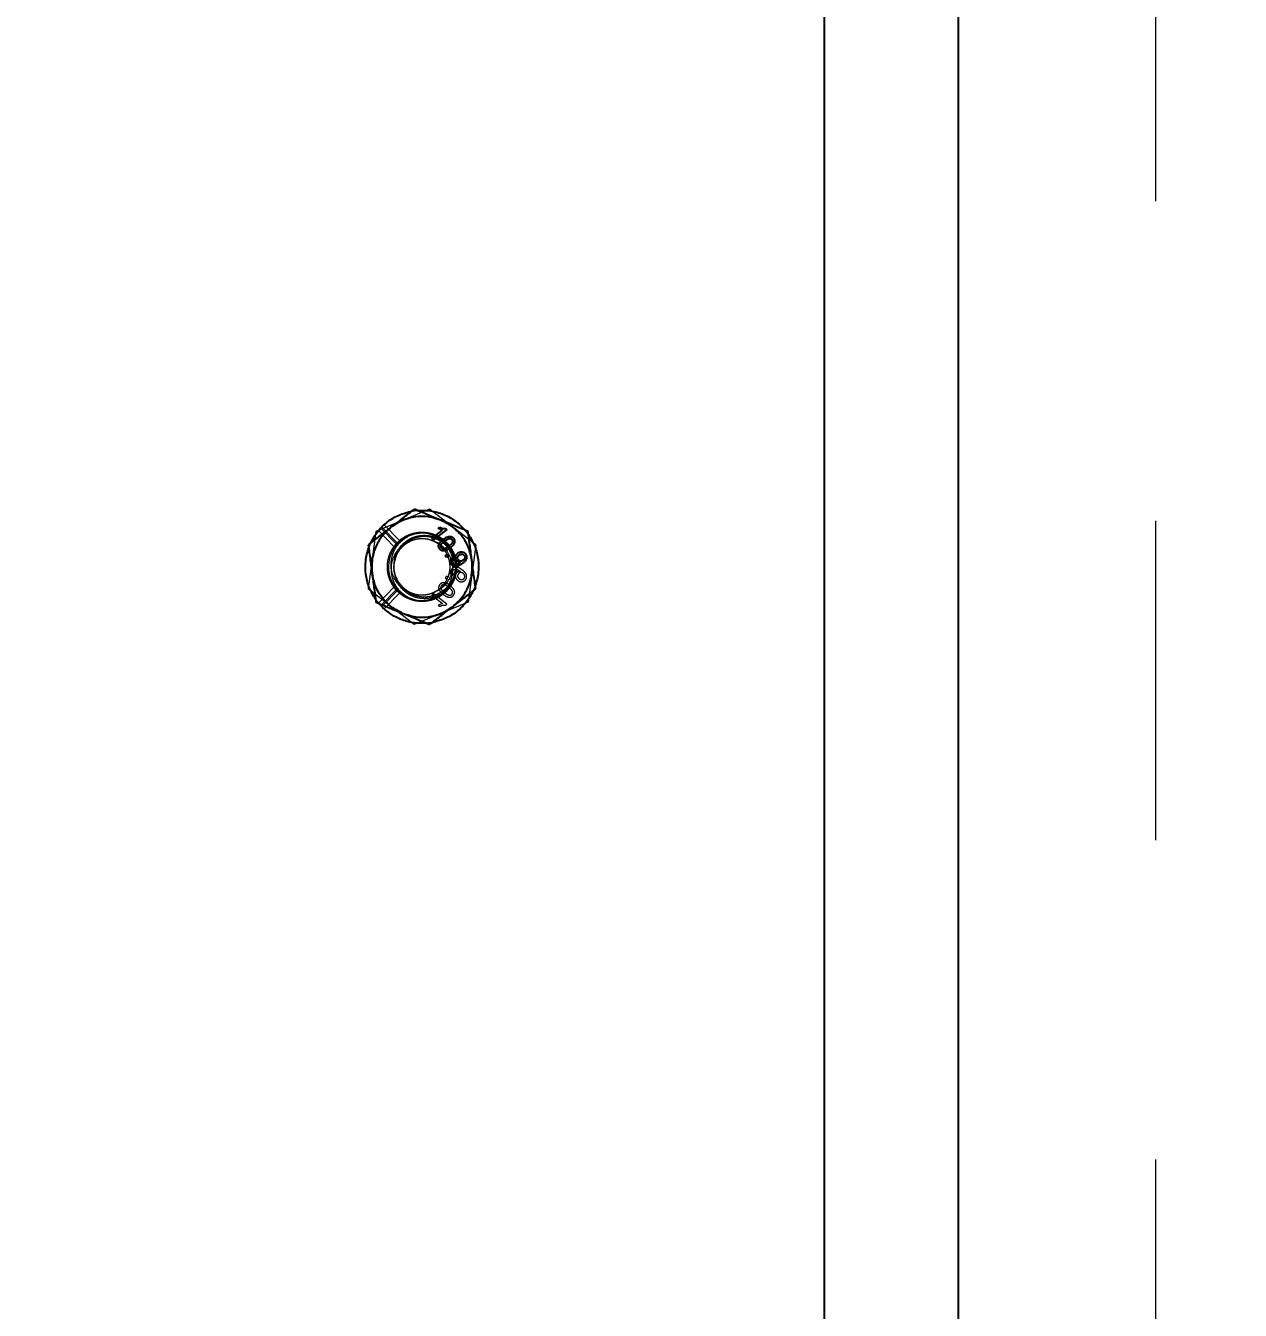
# Model space of a CAD drawing. Header units: millimetres. Extents: x 1293 to 41893, y 1011 to 26911.
# Drawn here: x 11124.9 to 11366.4, y 7088.4 to 7343.7 of the extents above; entities that cross this region are included whole.
import ezdxf

# ---------------------------------------------------------------- set-up
doc = ezdxf.new("R2010")
doc.units = ezdxf.units.MM
doc.header["$LTSCALE"] = 50
doc.linetypes.add('CENTER', pattern=[10.16, 6.35, -1.27, 1.27, -1.27])
doc.linetypes.add('HIDDEN', pattern=[1.905, 1.27, -0.635])
doc.layers.add('CAPA_1', color=7, linetype='Continuous')
doc.layers.add('MAQUINAS', color=11, linetype='Continuous')
doc.styles.add('SLDTEXTSTYLE0', font='TXT', dxfattribs={"width": 0.75})
doc.dimstyles.new('SLDDIMSTYLE0', dxfattribs={"dimtxt": 100, "dimasz": 100, "dimexe": 0, "dimexo": 0.0625, "dimgap": 25, "dimtad": 2, "dimdec": 0, "dimlfac": 1.5, "dimrnd": 1e-09, "dimzin": 12, "dimdsep": 46, "dimtxsty": 'SLDTEXTSTYLE0', "dimsah": 1, "dimcen": 0.09, "dimadec": 0, "dimazin": 3, "dimtfac": 1, "dimtdec": 0, "dimtofl": 0, "dimtmove": 0, "dimatfit": 3, "dimfxl": 1, "dimfrac": 2, "dimtolj": 1, "dimtzin": 12, "dimarcsym": 0})

# ---------------------------------------------------------------- blocks, each defined once
blk = doc.blocks.new('_D_15')
at = {"layer": 'CAPA_1', "transparency": 16777216}
for p, q in [((6530.12, 8742.38), (6530.12, 9415.65)), ((16745.16, 6492), (16745.16, 9415.65)), ((6530.12, 9365.65), (16745.16, 9365.65))]:
    blk.add_line(p, q, dxfattribs=at)
for points in [[(6530.12, 9365.65), (6630.12, 9350.26), (6630.12, 9381.03)], [(16745.16, 9365.65), (16645.16, 9381.03), (16645.16, 9350.26)]]:
    blk.add_solid(points, dxfattribs=at)
at = {"layer": 'CAPA_1', "transparency": 16777216, "insert": (11452.92, 9494.55), "char_height": 100, "attachment_point": 1, "style": 'SLDTEXTSTYLE0'}
blk.add_mtext('15323', dxfattribs=at)

msp = doc.modelspace()

# ---------------------------------------------------------------- linework, layer by layer
at = {"color": 7, "linetype": 'CENTER', "lineweight": 18}
msp.add_line((11349.534742, 9150.3526874), (11349.534742, 4104.1632693), dxfattribs=at)
at = {"layer": 'MAQUINAS', "linetype": 'Continuous', "lineweight": 25}
for p, q in [((11283.7268163, 7085.5262403), (11283.7268163, 7415.1769069)), ((11310.3935066, 7085.5262403), (11310.3935066, 7415.1769069)), ((11205.6804539, 7241.8359953), (11207.7950088, 7243.4636933)), ((11208.6618382, 7243.5769087), (11205.9482499, 7241.4880993)), ((11206.9128956, 7243.7819405), (11207.2336122, 7244.028815)), ((11207.7950088, 7243.4636933), (11206.9128956, 7243.7819405)), ((11208.4894445, 7243.8008667), (11208.6618382, 7243.5769087)), ((11205.9482499, 7241.4880993), (11205.6804539, 7241.8359953)), ((11208.3584146, 7238.3570359), (11208.7063105, 7238.624832)), ((11208.6262106, 7238.00914), (11208.3584146, 7238.3570359)), ((11208.9741066, 7238.276936), (11208.6262106, 7238.00914)), ((11208.7063105, 7238.624832), (11208.9741066, 7238.276936)), ((11209.7156866, 7237.961319), (11210.0182723, 7237.6402027)), ((11211.3277647, 7237.0388996), (11211.392827, 7237.091579)), ((11195.5284757, 7228.4632985), (11195.079904, 7228.9697264)), ((11195.5284757, 7228.4632985), (11195.7217575, 7228.6612963)), ((11195.7243074, 7228.260317), (11196.002649, 7228.5454501))]:
    msp.add_line(p, q, dxfattribs=at)
at = {"layer": 'MAQUINAS', "linetype": 'HIDDEN', "lineweight": 18}
for p, q in [((11205.2515057, 7247.6228082), (11194.5767197, 7243.2202773)), ((11201.2221688, 7247.0998635), (11201.9578173, 7247.2850493)), ((11201.7226448, 7247.2537224), (11202.7615058, 7247.3921073)), ((11202.1794675, 7247.314575), (11203.3022373, 7247.3740415)), ((11214.4016023, 7240.5794379), (11205.2515057, 7247.6228082)), ((11196.2130447, 7244.5587791), (11196.6068747, 7244.8483422)), ((11199.9141127, 7245.4215427), (11201.1607652, 7245.7535401)), ((11206.2928675, 7245.7535401), (11207.5528849, 7245.4138537)), ((11194.5767197, 7243.2202773), (11193.0520304, 7231.774376)), ((11195.079904, 7243.3840875), (11198.1590439, 7240.229818)), ((11195.2133007, 7243.4828181), (11195.5284757, 7243.8905154)), ((11195.5284757, 7243.8905154), (11198.5855827, 7240.7588164)), ((11195.7243074, 7244.0934968), (11196.2130447, 7244.5587791)), ((11198.7776586, 7240.9656453), (11195.7243074, 7244.0934968)), ((11199.2701517, 7241.4270801), (11196.2130447, 7244.5587791)), ((11197.5578882, 7244.0265731), (11196.7162343, 7243.187489)), ((11209.826554, 7244.101123), (11210.7373984, 7243.187489)), ((11212.1402945, 7243.6157442), (11213.0741555, 7242.400596)), ((11212.3175342, 7243.4509781), (11212.9568095, 7242.6204906)), ((11193.0233732, 7239.5061077), (11193.2018355, 7240.1491578)), ((11193.131927, 7239.9796512), (11193.5315126, 7240.9485237)), ((11193.2775057, 7240.3326349), (11193.8102211, 7241.3960519)), ((11198.5855827, 7240.7588164), (11198.1684845, 7240.1890732)), ((11199.2701517, 7241.4270801), (11198.7776586, 7240.9656453)), ((11199.3826345, 7241.5053336), (11199.2701517, 7241.4270801)), ((11201.7191958, 7241.3876672), (11201.5914669, 7241.3216555)), ((11207.9451984, 7241.3170203), (11207.7933081, 7241.4597177)), ((11214.4016023, 7240.5794379), (11212.8769129, 7229.1335366)), ((11194.1501832, 7238.7429581), (11193.8143751, 7237.4973266)), ((11194.1501832, 7233.6108558), (11193.8143515, 7234.8719062)), ((11209.7156866, 7234.3924949), (11210.0182723, 7234.7136112)), ((11210.1652387, 7234.5717367), (11210.3362966, 7235.3104701)), ((11211.3277647, 7235.3149143), (11211.392827, 7235.2622349)), ((11213.6392576, 7234.8564872), (11213.3034495, 7233.6108558)), ((11195.079904, 7228.9697264), (11198.1590439, 7232.1239959)), ((11198.1359802, 7232.1630695), (11198.8806237, 7231.3004024)), ((11198.5855827, 7231.5949975), (11198.1590439, 7232.1239959)), ((11199.2073419, 7232.961592), (11199.5246368, 7232.5190956)), ((11208.6262106, 7234.3446739), (11208.3584146, 7233.996778)), ((11208.3584146, 7233.996778), (11208.7063105, 7233.7289819)), ((11208.9741066, 7234.0768778), (11208.6262106, 7234.3446739)), ((11214.3217057, 7232.3741627), (11213.9221201, 7231.4052902)), ((11214.4418912, 7232.8984468), (11214.0905866, 7231.8137698)), ((11202.202127, 7224.7310057), (11193.0520304, 7231.774376)), ((11195.7841815, 7228.2117789), (11194.4764905, 7229.7714247)), ((11195.079904, 7228.9697264), (11194.4968232, 7229.7333233)), ((11195.7217575, 7228.6612963), (11198.5855827, 7231.5949975)), ((11198.7776586, 7231.3881686), (11196.002649, 7228.5454501)), ((11199.2701517, 7230.9267338), (11196.2130447, 7227.7950348)), ((11205.9482499, 7230.8657145), (11205.6804539, 7230.5178186)), ((11205.6804539, 7230.5178186), (11207.7950088, 7228.8901206)), ((11208.6618382, 7228.7769052), (11205.9482499, 7230.8657145)), ((11207.5689121, 7230.7680204), (11207.9941438, 7231.0717542)), ((11214.007394, 7231.6120533), (11213.6493918, 7230.9673646)), ((11197.6270787, 7228.2526908), (11196.7162343, 7229.1663249)), ((11212.8769129, 7229.1335366), (11202.202127, 7224.7310057)), ((11207.53952, 7226.9322711), (11206.2928675, 7226.6002738)), ((11207.7950088, 7228.8901206), (11206.9128956, 7228.5718734)), ((11206.9128956, 7228.5718734), (11207.2336122, 7228.3249989)), ((11208.4894445, 7228.5529472), (11208.6618382, 7228.7769052)), ((11205.7948404, 7225.1197214), (11204.2527985, 7224.9721302)), ((11205.7309879, 7225.1000915), (11204.6921269, 7224.9617065))]:
    msp.add_line(p, q, dxfattribs=at)
msp.add_arc((11203.7268163, 7236.1769069), 6.6666667, 37.587605897, 307.587605897, dxfattribs=at)
at = {"layer": 'MAQUINAS', "linetype": 'Continuous', "lineweight": 25}
for points, knots in [([(11202.202127, 7247.6228082), (11201.4024653, 7247.0072613), (11199.9015169, 7245.8518926), (11198.351358, 7244.6586437), (11197.6270787, 7244.101123)], [0, 0, 0, 0, 0.5327709195, 1, 1, 1, 1]), ([(11207.53952, 7245.4215427), (11206.6945533, 7245.7700267), (11204.8860899, 7246.5158792), (11203.135037, 7247.2380543), (11202.202127, 7247.6228082)], [0, 0, 0, 0, 0.4672290805, 1, 1, 1, 1]), ([(11212.8769129, 7243.2202773), (11211.9440029, 7243.6050311), (11210.19295, 7244.3272062), (11208.3844866, 7245.0730587), (11207.53952, 7245.4215427)], [0, 0, 0, 0, 0.5327709195, 1, 1, 1, 1]), ([(11197.6270787, 7244.101123), (11196.9027994, 7243.5436024), (11195.3526405, 7242.3503535), (11193.8516921, 7241.1949847), (11193.0520304, 7240.5794379)], [0, 0, 0, 0, 0.4672290805, 1, 1, 1, 1]), ([(11207.2336122, 7244.028815), (11207.4344918, 7243.9422677), (11207.8355567, 7243.7694725), (11208.2717336, 7243.790414), (11208.4894445, 7243.8008667)], [0, 0, 0, 0, 0.5008657323, 1, 1, 1, 1]), ([(11207.9560523, 7241.6485375), (11208.1127172, 7241.7625139), (11208.4256606, 7241.9901856), (11208.8770183, 7242.1966551), (11209.2645375, 7242.2485662), (11209.5547111, 7242.1992668), (11209.8097719, 7242.0574458), (11209.9370943, 7241.9108164), (11210.0008186, 7241.837429)], [0, 0, 0, 0, 0.2504817087, 0.5003455958, 0.6317049057, 0.7502211388, 0.8749866995, 1, 1, 1, 1]), ([(11213.6392576, 7237.4973266), (11213.5185702, 7238.4033312), (11213.2602658, 7240.3424327), (11213.0101613, 7242.2199765), (11212.8769129, 7243.2202773)], [0, 0, 0, 0, 0.4672290805, 1, 1, 1, 1]), ([(11193.0520304, 7240.5794379), (11193.1852788, 7239.5791371), (11193.4353833, 7237.7015933), (11193.6936877, 7235.7624918), (11193.8143751, 7234.8564872)], [0, 0, 0, 0, 0.53277091955, 1, 1, 1, 1]), ([(11207.2524407, 7239.7218401), (11207.1734588, 7239.8438028), (11207.0548347, 7240.0269805), (11207.0234187, 7240.2795923), (11207.0272668, 7240.4232119), (11207.0406592, 7240.4938747), (11207.0473553, 7240.5292055)], [0, 0, 0, 0, 0.49879534605, 0.74914825957, 0.87457641189, 1, 1, 1, 1]), ([(11207.0473553, 7240.5292055), (11207.0919608, 7240.6431323), (11207.1812369, 7240.8711521), (11207.4865376, 7241.2583351), (11207.7682545, 7241.4924632), (11207.9560523, 7241.6485375)], [0, 0, 0, 0, 0.249753552, 0.499871473, 1, 1, 1, 1]), ([(11209.2950326, 7239.9090578), (11209.138565, 7239.7950803), (11208.8260073, 7239.5674001), (11208.3786294, 7239.3640692), (11207.9924334, 7239.3102948), (11207.7014313, 7239.3567122), (11207.4430051, 7239.5017297), (11207.3160023, 7239.6484236), (11207.2524407, 7239.7218401)], [0, 0, 0, 0, 0.2504758129, 0.5003473544, 0.6257683408, 0.7501761831, 0.8749696966, 1, 1, 1, 1]), ([(11207.565547, 7239.9628565), (11207.5285763, 7240.0226013), (11207.4546145, 7240.1421239), (11207.4473807, 7240.3565989), (11207.4952167, 7240.5617749), (11207.7313612, 7240.9114773), (11208.0055914, 7241.1281622), (11208.2249355, 7241.3014784)], [0, 0, 0, 0, 0.1246963828, 0.2494616582, 0.3744323466, 0.4996371137, 1, 1, 1, 1]), ([(11209.0283237, 7240.2577906), (11208.8046795, 7240.0898913), (11208.5250793, 7239.8799833), (11208.1265387, 7239.7426537), (11207.9159051, 7239.7473587), (11207.7110268, 7239.810751), (11207.6140263, 7239.9121693), (11207.565547, 7239.9628565)], [0, 0, 0, 0, 0.5004095025, 0.6256126137, 0.7505796735, 0.875343692, 1, 1, 1, 1]), ([(11208.2249355, 7241.3014784), (11208.3776747, 7241.4126885), (11208.6067702, 7241.5794939), (11208.9424512, 7241.7603706), (11209.1282572, 7241.7988445), (11209.2210379, 7241.8180562)], [0, 0, 0, 0, 0.5003723119, 0.7505151407, 1, 1, 1, 1]), ([(11209.6847832, 7241.6002177), (11209.7222927, 7241.5406584), (11209.7973099, 7241.4215426), (11209.808582, 7241.2062647), (11209.7569957, 7241.0013955), (11209.5246941, 7240.648679), (11209.2489153, 7240.431505), (11209.0283237, 7240.2577906)], [0, 0, 0, 0, 0.1247447425, 0.2494837578, 0.3744708184, 0.4996480989, 1, 1, 1, 1]), ([(11209.2210379, 7241.8180562), (11209.2655347, 7241.8164463), (11209.3544996, 7241.8132276), (11209.482514, 7241.7718283), (11209.5975586, 7241.701425), (11209.6557048, 7241.6339575), (11209.6847832, 7241.6002177)], [0, 0, 0, 0, 0.2501584562, 0.5001555724, 0.7500324303, 1, 1, 1, 1]), ([(11210.0008186, 7241.837429), (11210.0550264, 7241.7567672), (11210.1633974, 7241.5955097), (11210.2372073, 7241.3088636), (11210.2134938, 7241.0141647), (11209.9659634, 7240.4824365), (11209.5930398, 7240.1637354), (11209.2950326, 7239.9090578)], [0, 0, 0, 0, 0.125373348, 0.2506437386, 0.375697515, 0.5011131747, 1, 1, 1, 1]), ([(11209.5969116, 7236.6761198), (11209.5309288, 7236.7764766), (11209.4317093, 7236.9273849), (11209.3810256, 7237.1628949), (11209.3806803, 7237.4014878), (11209.475985, 7237.6943131), (11209.6357021, 7237.8722234), (11209.7156866, 7237.961319)], [0, 0, 0, 0, 0.2498594906, 0.3757183909, 0.500481002, 0.7498462328, 1, 1, 1, 1]), ([(11210.0182723, 7237.6402027), (11209.9691686, 7237.5818399), (11209.8804872, 7237.4764364), (11209.8142746, 7237.3138052), (11209.8059893, 7237.1827233), (11209.8251159, 7237.0805284), (11209.8636458, 7236.9835163), (11209.9037669, 7236.9273028), (11209.9238262, 7236.8991979)], [0, 0, 0, 0, 0.2764767993, 0.4993179598, 0.6237184282, 0.7494961879, 0.8747561628, 1, 1, 1, 1]), ([(11210.560141, 7237.4400821), (11210.521283, 7237.496743), (11210.4435932, 7237.6100264), (11210.3785058, 7237.8064107), (11210.3572439, 7238.0118933), (11210.3812008, 7238.216928), (11210.4454507, 7238.4141052), (11210.581303, 7238.6547869), (11210.737191, 7238.7917568), (11210.8407687, 7238.8827647)], [0, 0, 0, 0, 0.1250740585, 0.2500636243, 0.3732612247, 0.5001992382, 0.6242961009, 0.7503685137, 1, 1, 1, 1]), ([(11211.392827, 7237.091579), (11211.3143277, 7237.0885179), (11211.1568358, 7237.0823766), (11210.9285451, 7237.1505329), (11210.7175176, 7237.2628683), (11210.6125216, 7237.381099), (11210.560141, 7237.4400821)], [0, 0, 0, 0, 0.2489431768, 0.4994502947, 0.7502849385, 1, 1, 1, 1]), ([(11210.9548415, 7237.575099), (11210.9052974, 7237.6507777), (11210.8310667, 7237.7641652), (11210.7983457, 7237.9424987), (11210.8044382, 7238.0772984), (11210.8396105, 7238.208127), (11210.9214162, 7238.3696515), (11211.0227647, 7238.4603788), (11211.0900828, 7238.5206421)], [0, 0, 0, 0, 0.2495205461, 0.3738507838, 0.4998887841, 0.6240955932, 0.7503154422, 1, 1, 1, 1]), ([(11210.8407687, 7238.8827647), (11210.9619664, 7238.9635006), (11211.1445633, 7239.0851377), (11211.4285247, 7239.1524718), (11211.6474399, 7239.1586482), (11211.8608991, 7239.1195424), (11212.1322979, 7239.0105365), (11212.2817742, 7238.8510362), (11212.381693, 7238.7444167)], [0, 0, 0, 0, 0.2498688585, 0.3764535287, 0.5003476657, 0.6272386366, 0.7508240847, 1, 1, 1, 1]), ([(11211.9195632, 7237.497039), (11211.8438125, 7237.4458975), (11211.7291993, 7237.3685188), (11211.5523588, 7237.3201143), (11211.4146412, 7237.3135439), (11211.2808097, 7237.3373017), (11211.1107259, 7237.4072088), (11211.0173192, 7237.5078094), (11210.9548415, 7237.575099)], [0, 0, 0, 0, 0.2499764907, 0.3782221672, 0.5003423322, 0.6274524307, 0.7508110927, 1, 1, 1, 1]), ([(11211.0900828, 7238.5206421), (11211.1698328, 7238.5739978), (11211.3291226, 7238.6805687), (11211.5744338, 7238.7180132), (11211.7633442, 7238.6918906), (11211.9442963, 7238.6238009), (11212.0430926, 7238.5199987), (11212.109593, 7238.4501287)], [0, 0, 0, 0, 0.2502503989, 0.4998417518, 0.6295762977, 0.7506653539, 1, 1, 1, 1]), ([(11212.381693, 7238.7444167), (11212.4341109, 7238.6654813), (11212.5389308, 7238.5076343), (11212.608386, 7238.2287519), (11212.6096377, 7237.9436709), (11212.5059615, 7237.5772177), (11212.2187226, 7237.1888917), (11211.925547, 7236.9528217), (11211.7785816, 7236.8344826)], [0, 0, 0, 0, 0.1250635897, 0.2500895576, 0.3751100052, 0.5001693996, 0.7494409524, 1, 1, 1, 1]), ([(11212.109593, 7238.4501287), (11212.1585708, 7238.3719861), (11212.2317648, 7238.2552074), (11212.251449, 7238.0714325), (11212.2340526, 7237.9353892), (11212.1881656, 7237.804918), (11212.0936043, 7237.6471879), (11211.9890377, 7237.5569761), (11211.9195632, 7237.497039)], [0, 0, 0, 0, 0.2490168506, 0.3721383925, 0.4993654558, 0.6235619335, 0.7498926933, 1, 1, 1, 1]), ([(11214.4016023, 7231.774376), (11214.2683539, 7232.7746767), (11214.0182494, 7234.6522206), (11213.759945, 7236.591322), (11213.6392576, 7237.4973266)], [0, 0, 0, 0, 0.5327709195, 1, 1, 1, 1]), ([(11193.8143751, 7234.8564872), (11193.9350624, 7233.9504826), (11194.1933669, 7232.0113812), (11194.4434713, 7230.1338374), (11194.5767197, 7229.1335366)], [0, 0, 0, 0, 0.46722908045, 1, 1, 1, 1]), ([(11211.7785816, 7236.8344826), (11211.6122223, 7236.7131442), (11211.2800693, 7236.4708797), (11210.7959449, 7236.2635778), (11210.3816883, 7236.2302963), (11210.0765988, 7236.2949343), (11209.8017748, 7236.4433582), (11209.6652184, 7236.5985109), (11209.5969116, 7236.6761198)], [0, 0, 0, 0, 0.25048494292, 0.50011851407, 0.62789918518, 0.75009236964, 0.87499367523, 1, 1, 1, 1]), ([(11209.9238262, 7236.8991979), (11209.9680363, 7236.8499506), (11210.0564196, 7236.751497), (11210.2372295, 7236.6629115), (11210.4356252, 7236.6322192), (11210.8247966, 7236.719301), (11211.1043101, 7236.8969109), (11211.3277647, 7237.0388996)], [0, 0, 0, 0, 0.1252073258, 0.2503100191, 0.3753386279, 0.5006201474, 1, 1, 1, 1]), ([(11209.826554, 7228.2526908), (11210.5508333, 7228.8102115), (11212.1009922, 7230.0034604), (11213.6019406, 7231.1588291), (11214.4016023, 7231.774376)], [0, 0, 0, 0, 0.4672290805, 1, 1, 1, 1]), ([(11194.5767197, 7229.1335366), (11195.5096298, 7228.7487827), (11197.2606826, 7228.0266076), (11199.069146, 7227.2807551), (11199.9141127, 7226.9322711)], [0, 0, 0, 0, 0.5327709195, 1, 1, 1, 1]), ([(11199.9141127, 7226.9322711), (11200.7590794, 7226.5837872), (11202.5675427, 7225.8379346), (11204.3185956, 7225.1157596), (11205.2515057, 7224.7310057)], [0, 0, 0, 0, 0.4672290805, 1, 1, 1, 1]), ([(11205.2515057, 7224.7310057), (11206.0511673, 7225.3465525), (11207.5521157, 7226.5019213), (11209.1022746, 7227.6951702), (11209.826554, 7228.2526908)], [0, 0, 0, 0, 0.5327709195, 1, 1, 1, 1])]:
    msp.add_open_spline(points, degree=3, knots=knots, dxfattribs=at)
for points in [[(11202.7615058, 7247.3921073), (11203.6589511, 7247.4075765), (11205.4538418, 7247.4385147), (11208.0543475, 7246.6698413), (11210.4406667, 7245.3818317), (11211.6919117, 7244.094596), (11212.3175342, 7243.4509781)], [(11193.5315126, 7240.9485237), (11193.9668386, 7241.7334687), (11194.8374906, 7243.3033588), (11196.8034341, 7245.171126), (11199.1120428, 7246.5937343), (11200.8524441, 7247.0337264), (11201.7226448, 7247.2537224)], [(11207.53952, 7245.4215427), (11206.7070867, 7245.6934749), (11205.0422202, 7246.2373392), (11202.3931037, 7246.1891388), (11199.8237448, 7245.5421948), (11198.3593007, 7244.5814803), (11197.6270787, 7244.101123)], [(11213.6392576, 7237.4973266), (11213.4585411, 7238.354201), (11213.0971082, 7240.0679499), (11211.7308072, 7242.3380519), (11209.8858578, 7244.23971), (11208.3216326, 7245.0275985), (11207.53952, 7245.4215427)], [(11197.6270787, 7244.101123), (11196.9753619, 7243.5161808), (11195.6719284, 7242.3462963), (11194.3891129, 7240.0279938), (11193.6647033, 7237.4793918), (11193.7644845, 7235.7307888), (11193.8143751, 7234.8564872)], [(11212.9568095, 7242.6204906), (11213.4189288, 7241.8510147), (11214.3431675, 7240.3120629), (11214.9777296, 7237.6756223), (11215.0554402, 7234.9650044), (11214.5662839, 7233.2377766), (11214.3217057, 7232.3741627)], [(11194.4968232, 7229.7333233), (11194.0347038, 7230.5027992), (11193.1104652, 7232.041751), (11192.475903, 7234.6781916), (11192.3981924, 7237.3888095), (11192.8873488, 7239.1160373), (11193.131927, 7239.9796512)], [(11209.826554, 7228.2526908), (11210.4782707, 7228.8376331), (11211.7817043, 7230.0075176), (11213.0645198, 7232.32582), (11213.7889293, 7234.8744221), (11213.6891482, 7236.6230251), (11213.6392576, 7237.4973266)], [(11199.9141127, 7226.9322711), (11199.1320001, 7227.3262154), (11197.5677749, 7228.1141039), (11195.7228255, 7230.015762), (11194.3565245, 7232.285864), (11193.9950915, 7233.9996128), (11193.8143751, 7234.8564872)], [(11213.9221201, 7231.4052902), (11213.486794, 7230.6203452), (11212.616142, 7229.0504551), (11210.6501985, 7227.1826879), (11208.3415899, 7225.7600796), (11206.6011885, 7225.3200875), (11205.7309879, 7225.1000915)], [(11204.6921269, 7224.9617065), (11203.8679527, 7224.9428551), (11202.2196044, 7224.9051521), (11199.8136547, 7225.5383283), (11197.5708664, 7226.6150857), (11196.3398271, 7227.7119066), (11195.7243074, 7228.260317)], [(11199.9141127, 7226.9322711), (11200.7465459, 7226.660339), (11202.4114124, 7226.1164747), (11205.060529, 7226.1646751), (11207.6298879, 7226.811619), (11209.0943319, 7227.7723336), (11209.826554, 7228.2526908)]]:
    msp.add_open_spline(points, degree=3, dxfattribs=at)
at = {"layer": 'MAQUINAS', "linetype": 'HIDDEN', "lineweight": 18}
for points in [[(11198.1590439, 7232.1239959), (11197.9194891, 7232.4947189), (11197.4403795, 7233.2361651), (11197.007527, 7234.4962947), (11196.8068841, 7235.8074858), (11196.864448, 7237.1351161), (11197.1731129, 7238.4267696), (11197.7228743, 7239.6359583), (11198.4931731, 7240.7179901), (11199.4558008, 7241.6331758), (11200.5753602, 7242.3478687), (11201.8107205, 7242.8358124), (11203.1164867, 7243.0790763), (11204.4446794, 7243.0687222), (11205.7464945, 7242.8051303), (11206.974097, 7242.2979863), (11208.0823792, 7241.5659251), (11209.0306175, 7240.635846), (11209.7839693, 7239.5419245), (11210.3147527, 7238.3243564), (11210.6034643, 7237.027881), (11210.6394956, 7235.7001367), (11210.4215225, 7234.3899112), (11209.9575545, 7233.1453485), (11209.2646396, 7232.0121791), (11208.3682402, 7231.0320426), (11207.3012883, 7230.240948), (11206.1030115, 7229.6679859), (11204.8173548, 7229.3341271), (11203.4918777, 7229.2519472), (11202.174096, 7229.4233158), (11200.9168671, 7229.8462283), (11199.7498323, 7230.4891262), (11199.1017165, 7231.0884878), (11198.7776586, 7231.3881686)], [(11199.3018272, 7232.7707312), (11198.9225308, 7233.4010804), (11198.1639381, 7234.6617789), (11198.0534547, 7236.9224387), (11198.7583222, 7239.0323672), (11200.2325578, 7240.7175537), (11202.2352899, 7241.7087948), (11204.4660242, 7241.8585726), (11206.5839703, 7241.1431755), (11208.2670121, 7239.671764), (11209.2588145, 7237.6682648), (11209.4084919, 7235.4377749), (11208.6929351, 7233.3196182), (11207.2222626, 7231.6371744), (11205.2159674, 7230.6431906), (11202.9959223, 7230.5016409), (11200.8387823, 7231.1868682), (11199.8141455, 7232.2427768), (11199.3018272, 7232.7707312)], [(11209.0096271, 7240.2433987), (11209.2569315, 7239.8815399), (11209.7515402, 7239.1578222), (11210.2015728, 7237.915659), (11210.4343563, 7236.6151551), (11210.3688402, 7235.7410197), (11210.3360821, 7235.303952)], [(11199.3018272, 7232.7707312), (11199.09468, 7233.0738314), (11198.6803857, 7233.680032), (11198.3034293, 7234.720493), (11198.1084451, 7235.8098214), (11198.1633227, 7236.5420149), (11198.1907616, 7236.9081117)]]:
    msp.add_open_spline(points, degree=3, dxfattribs=at)
for points, knots in [([(11200.67338, 7231.5066359), (11200.37771, 7231.640792), (11199.4300119, 7232.0707967), (11198.3192354, 7233.5096224), (11197.543708, 7235.5031284), (11197.5372667, 7237.6576487), (11198.1707599, 7239.4869595), (11199.3022079, 7241.1254432), (11200.3675792, 7241.8368141), (11201.0059421, 7242.2630624)], [0, 0, 0, 0, 0.0732264454, 0.2347095539, 0.394099614, 0.5545736244, 0.7120391061, 0.8274559061, 1, 1, 1, 1]), ([(11198.1907616, 7236.9081117), (11198.2338165, 7237.2997984), (11198.3188695, 7238.0735573), (11198.8306229, 7239.3899002), (11199.7739577, 7240.7060144), (11201.234594, 7241.790807), (11202.9018343, 7242.389157), (11204.6679001, 7242.5068803), (11206.3961214, 7242.1199957), (11207.8980448, 7241.3485733), (11208.6634328, 7240.5875973), (11209.0096271, 7240.2433987)], [0, 0, 0, 0, 0.0816770766, 0.1613492895, 0.2910353615, 0.4131480043, 0.5342211749, 0.6547649167, 0.7763458983, 0.8988385446, 1, 1, 1, 1]), ([(11210.3360821, 7237.0498619), (11210.2592563, 7237.3612003), (11210.105593, 7237.9839248), (11209.7415359, 7238.779903), (11209.3190035, 7239.4803773), (11208.8274933, 7240.1154786), (11208.0419484, 7240.8876145), (11207.2239273, 7241.421178), (11206.4995632, 7241.7447017), (11206.0963951, 7241.8949524), (11205.6546115, 7242.025086), (11204.7983143, 7242.2033754), (11203.50484, 7242.2405964), (11201.8698563, 7241.8083327), (11200.549897, 7241.0768469), (11199.9792019, 7240.3693667), (11199.767407, 7240.1068085)], [0, 0, 0, 0, 0.0699532514, 0.1399172045, 0.1901926748, 0.2485512441, 0.3148798399, 0.4302467558, 0.4592136348, 0.4882058982, 0.5242061041, 0.5597319867, 0.6792737423, 0.8024253015, 0.9266765978, 1, 1, 1, 1]), ([(11206.1236311, 7242.3978171), (11206.8147375, 7241.9835545), (11208.0034504, 7241.2710169), (11209.247086, 7239.5254745), (11209.8521543, 7237.8507629), (11209.8363567, 7236.6863022), (11209.8306555, 7236.2660609)], [0, 0, 0, 0, 0.31469522754, 0.54128026359, 0.83445299446, 1, 1, 1, 1]), ([(11201.3456946, 7241.1946376), (11200.8119584, 7240.9654892), (11199.6179102, 7240.4528499), (11198.3116513, 7238.8555054), (11197.5457468, 7236.847644), (11197.5367254, 7234.6969728), (11198.1708594, 7232.8667059), (11199.3021733, 7231.2284223), (11200.3675663, 7230.5170192), (11201.0059421, 7230.0907515)], [0, 0, 0, 0, 0.1234541452, 0.2761854664, 0.4269371747, 0.5787140871, 0.727645522, 0.8368071581, 1, 1, 1, 1]), ([(11199.3018272, 7232.7707312), (11199.4659607, 7232.5744896), (11199.8760289, 7232.0842036), (11200.4734596, 7231.6168407), (11201.020248, 7231.287391), (11201.4048378, 7231.0908904), (11201.8936217, 7230.89175), (11202.2626672, 7230.7841379), (11202.4650993, 7230.7371796), (11202.4654242, 7230.7371043), (11202.4659072, 7230.7369923), (11202.4667819, 7230.7367896), (11202.4683837, 7230.7364188), (11202.4713704, 7230.7357285), (11202.4771069, 7230.7344067), (11202.4886373, 7230.7317664), (11202.5133351, 7230.7261816), (11202.5705712, 7230.7135942), (11202.7470159, 7230.6773593), (11203.3485237, 7230.5812466), (11204.0308119, 7230.5783788), (11204.6930509, 7230.6735507), (11205.0731955, 7230.7517939), (11205.4990435, 7230.8742415), (11205.8753173, 7231.0183283), (11206.1037169, 7231.1231004), (11206.3324712, 7231.2351829), (11206.6231928, 7231.394618), (11207.0225562, 7231.6605646), (11207.3976684, 7231.9597847), (11207.7273527, 7232.2726235), (11208.0484455, 7232.6295658), (11208.3769343, 7233.0647019), (11208.6296472, 7233.4897423), (11208.7695619, 7233.7766365), (11208.8752961, 7234.008212), (11208.9990035, 7234.315891), (11209.139194, 7234.7749503), (11209.2395021, 7235.2443793), (11209.3026118, 7235.7480839), (11209.3183742, 7236.2510536), (11209.2901052, 7236.7159749), (11209.235926, 7237.1137977), (11209.1776611, 7237.3990446), (11209.1351755, 7237.5677741), (11209.0789858, 7237.7787832), (11208.9807925, 7238.0886377), (11208.807411, 7238.5073948), (11208.6254395, 7238.866431), (11208.445578, 7239.168796), (11208.1566156, 7239.5957279), (11207.6973368, 7240.1387948), (11207.0311606, 7240.7059414), (11206.3711544, 7241.1116841), (11205.7559497, 7241.3915471), (11205.1701644, 7241.5833331), (11204.5794019, 7241.7059429), (11203.9784535, 7241.7660718), (11202.941359, 7241.7587078), (11201.4619835, 7241.4040818), (11199.8442929, 7240.3348485), (11198.6326352, 7238.7855162), (11198.338053, 7237.533914), (11198.1907616, 7236.9081117)], [0, 0, 0, 0, 0.0250183611, 0.062505402, 0.0734573606, 0.0875362039, 0.1047408988, 0.1250701816, 0.1250803608, 0.1250883984, 0.1251028381, 0.1251289003, 0.1251763231, 0.1252638226, 0.1254290516, 0.125752738, 0.1264220586, 0.1279084359, 0.131491092, 0.1440580039, 0.1875385461, 0.1974735769, 0.2095663919, 0.2255093104, 0.2408045587, 0.248969247, 0.2501056218, 0.265748455, 0.2813911903, 0.2970338278, 0.3126763678, 0.325838428, 0.3440073869, 0.3659743291, 0.3741241338, 0.3752533995, 0.3909020106, 0.4065504227, 0.422198637, 0.4378466546, 0.4561989623, 0.4713844658, 0.483402019, 0.4954853438, 0.4998684449, 0.5004379053, 0.5168673874, 0.5316456937, 0.5447725215, 0.5562476023, 0.5660707015, 0.5952358305, 0.6255591059, 0.6513477867, 0.6708426479, 0.691621512, 0.7115649629, 0.7298045648, 0.7506541573, 0.8129902501, 0.8753265879, 0.937663171, 1, 1, 1, 1]), ([(11206.1236311, 7229.9559968), (11206.8138417, 7230.3702328), (11208.0010136, 7231.0827246), (11209.2545314, 7232.8285606), (11209.8390386, 7234.5538148), (11209.8983927, 7236.4860901), (11209.3914087, 7238.3882355), (11208.2772857, 7239.9038542), (11207.0649171, 7240.8304285), (11206.3588954, 7241.1266696), (11206.0058757, 7241.2747939)], [0, 0, 0, 0, 0.1658148828, 0.2852039547, 0.4396784994, 0.5380553636, 0.6848651293, 0.8410092991, 0.920502639, 1, 1, 1, 1]), ([(11213.3034495, 7238.7429581), (11213.4696238, 7238.3245245), (11213.6485561, 7237.8739659), (11213.6434576, 7237.3994653), (11213.6430941, 7237.3656331)], [0, 0, 0, 0, 0.92869934137, 1, 1, 1, 1]), ([(11198.1907616, 7235.4457022), (11198.2338164, 7235.0540159), (11198.3188693, 7234.2802576), (11198.8306219, 7232.9639156), (11199.7739554, 7231.6478021), (11201.2345897, 7230.5630093), (11202.9018279, 7229.9646584), (11204.6678919, 7229.8469331), (11206.396112, 7230.2338149), (11207.8980391, 7231.005236), (11208.6634299, 7231.766214), (11209.0096271, 7232.1104152)], [0, 0, 0, 0, 0.0816770011, 0.1613491513, 0.291035136, 0.4131476663, 0.5342207305, 0.6547643612, 0.776345221, 0.8988377529, 1, 1, 1, 1]), ([(11210.3360821, 7235.303952), (11210.2592565, 7234.9926142), (11210.1055935, 7234.3698909), (11209.7415377, 7233.5739145), (11209.3190073, 7232.8734423), (11208.8275001, 7232.2383432), (11208.0419598, 7231.4662087), (11207.2239415, 7230.9326437), (11206.4995817, 7230.6091202), (11206.0964136, 7230.4588656), (11205.6546539, 7230.3287503), (11204.7982442, 7230.1503316), (11203.5063771, 7230.1148076), (11201.8642569, 7230.5395156), (11200.3609439, 7231.4157547), (11199.6549774, 7232.3189299), (11199.3018272, 7232.7707312)], [0, 0, 0, 0, 0.0665557442, 0.1331216702, 0.1809552485, 0.2364793104, 0.2995862574, 0.4093499599, 0.4369099672, 0.4644941258, 0.4987453087, 0.5325451923, 0.6462814497, 0.7634528024, 0.8816704486, 1, 1, 1, 1]), ([(11209.8306555, 7236.087753), (11209.6985302, 7235.3946128), (11209.4246358, 7233.957741), (11208.2724924, 7232.4503145), (11207.065772, 7231.5233221), (11206.3591804, 7231.2271232), (11206.0058757, 7231.07902)], [0, 0, 0, 0, 0.3159019834, 0.6548613522, 0.8274263116, 1, 1, 1, 1]), ([(11210.3360821, 7235.303952), (11210.254759, 7234.875542), (11210.0921122, 7234.0187194), (11209.6729624, 7233.1227788), (11209.3339253, 7232.5656407), (11209.1503079, 7232.2954716), (11208.9538133, 7232.0346422), (11208.7860455, 7231.8331918), (11208.6257737, 7231.6539645), (11208.3277038, 7231.3373176), (11208.0268694, 7231.0878092), (11207.7933081, 7230.8940962)], [0, 0, 0, 0, 0.2499521683, 0.4999058112, 0.5624707111, 0.6250342165, 0.6875963471, 0.7501571225, 0.7756704072, 0.8258353255, 1, 1, 1, 1]), ([(11209.5969116, 7235.677694), (11209.5309321, 7235.5773368), (11209.4316545, 7235.426332), (11209.3809994, 7235.1908033), (11209.3807243, 7234.9522163), (11209.4759826, 7234.6595004), (11209.6357012, 7234.4815903), (11209.7156866, 7234.3924949)], [0, 0, 0, 0, 0.2498591948, 0.3759561592, 0.5004815934, 0.749846529, 1, 1, 1, 1]), ([(11211.7785816, 7235.5193312), (11211.612222, 7235.6406695), (11211.2800684, 7235.8829335), (11210.7958392, 7236.0902847), (11210.381564, 7236.1235113), (11210.0764961, 7236.0588231), (11209.8017745, 7235.9104558), (11209.6652183, 7235.755303), (11209.5969116, 7235.677694)], [0, 0, 0, 0, 0.2504849259, 0.5001184801, 0.6280398822, 0.7500923866, 0.8749936837, 1, 1, 1, 1]), ([(11210.0182723, 7234.7136112), (11209.9691155, 7234.7720049), (11209.8804238, 7234.8773624), (11209.8140912, 7235.0402857), (11209.8062881, 7235.1709913), (11209.8299176, 7235.3082721), (11209.886307, 7235.3961475), (11209.9238262, 7235.454616)], [0, 0, 0, 0, 0.2770742738, 0.4999140274, 0.6248342848, 0.7503808481, 1, 1, 1, 1]), ([(11209.9238262, 7235.454616), (11209.9680363, 7235.5038633), (11210.0564196, 7235.6023169), (11210.2372295, 7235.6909024), (11210.4356252, 7235.7215946), (11210.8247966, 7235.6345129), (11211.1043101, 7235.456903), (11211.3277647, 7235.3149143)], [0, 0, 0, 0, 0.1252073258, 0.2503100191, 0.3753386279, 0.5006201474, 1, 1, 1, 1]), ([(11210.560141, 7234.9137318), (11210.5399735, 7234.8859958), (11210.4996369, 7234.8305217), (11210.4340251, 7234.7099762), (11210.3780264, 7234.54761), (11210.3573648, 7234.341709), (11210.3812199, 7234.1366779), (11210.4455091, 7233.939589), (11210.5813884, 7233.6989508), (11210.7371889, 7233.5620584), (11210.8407687, 7233.4710492)], [0, 0, 0, 0, 0.0626107389, 0.1252263593, 0.2501941382, 0.3735862588, 0.5002863049, 0.6245798583, 0.750412027, 1, 1, 1, 1]), ([(11211.392827, 7235.2622349), (11211.3141365, 7235.2652925), (11211.1558414, 7235.2714432), (11210.9273085, 7235.2027067), (11210.7166751, 7235.0901566), (11210.6122657, 7234.9724799), (11210.560141, 7234.9137318)], [0, 0, 0, 0, 0.2495404591, 0.5019797072, 0.7513717736, 1, 1, 1, 1]), ([(11210.9548415, 7234.7787148), (11210.9052972, 7234.7030362), (11210.8311301, 7234.5897464), (11210.7983532, 7234.4114358), (11210.8044053, 7234.2767366), (11210.8395617, 7234.1457904), (11210.9213388, 7233.9842384), (11211.0227668, 7233.8934359), (11211.0900828, 7233.8331718)], [0, 0, 0, 0, 0.2495203093, 0.3735284255, 0.4998883672, 0.623789863, 0.7503156792, 1, 1, 1, 1]), ([(11211.9195632, 7234.8567749), (11211.8438124, 7234.9079175), (11211.7292922, 7234.9852349), (11211.5524729, 7235.0336755), (11211.4148765, 7235.0402847), (11211.2809357, 7235.0165491), (11211.1108139, 7234.9466963), (11211.0173197, 7234.8460036), (11210.9548415, 7234.7787148)], [0, 0, 0, 0, 0.2499766017, 0.3779151287, 0.5003420213, 0.627106401, 0.7508109821, 1, 1, 1, 1]), ([(11212.381693, 7233.6093972), (11212.4341109, 7233.6883325), (11212.5389308, 7233.8461795), (11212.608386, 7234.125062), (11212.6096377, 7234.4101429), (11212.5059615, 7234.7765962), (11212.2187226, 7235.1649222), (11211.925547, 7235.4009922), (11211.7785816, 7235.5193312)], [0, 0, 0, 0, 0.1250635897, 0.2500895576, 0.3751100052, 0.5001693996, 0.7494409524, 1, 1, 1, 1]), ([(11212.109593, 7233.9036852), (11212.1585737, 7233.9818275), (11212.2317142, 7234.0985133), (11212.2514401, 7234.2822687), (11212.2341064, 7234.4182031), (11212.1882196, 7234.5487812), (11212.0936973, 7234.7065459), (11211.9890377, 7234.7968379), (11211.9195632, 7234.8567749)], [0, 0, 0, 0, 0.249017166, 0.3718446562, 0.4993648037, 0.6232259432, 0.7498923764, 1, 1, 1, 1]), ([(11207.2524407, 7232.6319738), (11207.1734588, 7232.5100111), (11207.0548347, 7232.3268333), (11207.0234187, 7232.0742215), (11207.0272668, 7231.930602), (11207.0406592, 7231.8599392), (11207.0473553, 7231.8246084)], [0, 0, 0, 0, 0.4987953461, 0.7491482596, 0.8745764119, 1, 1, 1, 1]), ([(11207.2524407, 7232.6319738), (11207.1741377, 7232.5100761), (11207.0565332, 7232.3269959), (11207.0158601, 7232.0378398), (11207.0368566, 7231.895687), (11207.0473553, 7231.8246084)], [0, 0, 0, 0, 0.4990363131, 0.7495101716, 1, 1, 1, 1]), ([(11209.2950326, 7232.4447561), (11209.1385648, 7232.558746), (11208.8260065, 7232.7864508), (11208.3783241, 7232.9897675), (11207.9920749, 7233.0437399), (11207.7011547, 7232.9968841), (11207.4430029, 7232.8520986), (11207.3160015, 7232.7053951), (11207.2524407, 7232.6319738)], [0, 0, 0, 0, 0.25047150777, 0.5003387545, 0.62618806136, 0.75018047702, 0.87497184564, 1, 1, 1, 1]), ([(11207.565547, 7232.3909574), (11207.5285763, 7232.3312126), (11207.4546145, 7232.21169), (11207.4473807, 7231.997215), (11207.4952167, 7231.7920389), (11207.7313612, 7231.4423366), (11208.0055914, 7231.2256517), (11208.2249355, 7231.0523354)], [0, 0, 0, 0, 0.1246963828, 0.2494616582, 0.3744323466, 0.4996371137, 1, 1, 1, 1]), ([(11209.0283237, 7232.0960233), (11208.8046795, 7232.2639226), (11208.5250793, 7232.4738306), (11208.1265387, 7232.6111602), (11207.9159051, 7232.6064552), (11207.7110268, 7232.5430629), (11207.6140263, 7232.4416446), (11207.565547, 7232.3909574)], [0, 0, 0, 0, 0.50040950251, 0.62561261367, 0.75057967349, 0.87534369202, 1, 1, 1, 1]), ([(11209.6847832, 7230.7535962), (11209.7222927, 7230.8131555), (11209.7973099, 7230.9322712), (11209.808582, 7231.1475492), (11209.7569957, 7231.3524184), (11209.5246941, 7231.7051349), (11209.2489153, 7231.9223089), (11209.0283237, 7232.0960233)], [0, 0, 0, 0, 0.1247447425, 0.2494837578, 0.3744708184, 0.4996480989, 1, 1, 1, 1]), ([(11210.0008186, 7230.5163849), (11210.0550264, 7230.5970467), (11210.1633974, 7230.7583042), (11210.2372073, 7231.0449502), (11210.2134938, 7231.3396492), (11209.9659634, 7231.8713774), (11209.5930398, 7232.1900785), (11209.2950326, 7232.4447561)], [0, 0, 0, 0, 0.125373348, 0.2506437386, 0.375697515, 0.5011131747, 1, 1, 1, 1]), ([(11210.8407687, 7233.4710492), (11210.9619665, 7233.3903148), (11211.144661, 7233.2686151), (11211.4286434, 7233.2013206), (11211.647681, 7233.1951844), (11211.8610265, 7233.2343082), (11212.132388, 7233.3433694), (11212.2817748, 7233.5027767), (11212.381693, 7233.6093972)], [0, 0, 0, 0, 0.2498687718, 0.3766540303, 0.5003478215, 0.6274593765, 0.7508241712, 1, 1, 1, 1]), ([(11211.0900828, 7233.8331718), (11211.1698326, 7233.7798156), (11211.3291221, 7233.6732438), (11211.5743234, 7233.6358222), (11211.7632342, 7233.6618903), (11211.9442172, 7233.7299368), (11212.0430916, 7233.833817), (11212.109593, 7233.9036852)], [0, 0, 0, 0, 0.250250228, 0.4998414106, 0.6292883971, 0.7506655241, 1, 1, 1, 1]), ([(11207.0473553, 7231.8246084), (11207.0919608, 7231.7106816), (11207.1812369, 7231.4826618), (11207.4865376, 7231.0954788), (11207.7682545, 7230.8613506), (11207.9560523, 7230.7052764)], [0, 0, 0, 0, 0.249753552, 0.499871473, 1, 1, 1, 1]), ([(11207.9560523, 7230.7052764), (11208.1127176, 7230.5912998), (11208.4256618, 7230.3636278), (11208.8771302, 7230.1571074), (11209.2646733, 7230.1052393), (11209.5548217, 7230.1546112), (11209.8097722, 7230.2963675), (11209.9370944, 7230.4429973), (11210.0008186, 7230.5163849)], [0, 0, 0, 0, 0.2504815493, 0.5003452774, 0.6318664681, 0.7502212978, 0.8749867791, 1, 1, 1, 1]), ([(11208.2249355, 7231.0523354), (11208.3776747, 7230.9411254), (11208.6067702, 7230.77432), (11208.9424512, 7230.5934433), (11209.1282572, 7230.5549694), (11209.2210379, 7230.5357577)], [0, 0, 0, 0, 0.5003723119, 0.7505151407, 1, 1, 1, 1]), ([(11209.2210379, 7230.5357577), (11209.2655098, 7230.5373873), (11209.3544249, 7230.5406453), (11209.4828126, 7230.5817496), (11209.5775308, 7230.6413712), (11209.6427749, 7230.7018534), (11209.6707801, 7230.7363482), (11209.6847832, 7230.7535962)], [0, 0, 0, 0, 0.2500549443, 0.4999486155, 0.749722078, 0.8748570557, 1, 1, 1, 1]), ([(11201.1607652, 7226.6002738), (11200.715304, 7226.6655794), (11200.2356426, 7226.7358987), (11199.8272623, 7226.9775644), (11199.7981445, 7226.9947954)], [0, 0, 0, 0, 0.9286993414, 1, 1, 1, 1]), ([(11207.2336122, 7228.3249989), (11207.4344918, 7228.4115461), (11207.8355567, 7228.5843414), (11208.2717336, 7228.5633998), (11208.4894445, 7228.5529472)], [0, 0, 0, 0, 0.50086573232, 1, 1, 1, 1]), ([(11210.7373984, 7229.1663249), (11210.4581115, 7228.813197), (11210.1573824, 7228.4329577), (11209.7439036, 7228.2001229), (11209.7144223, 7228.1835216)], [0, 0, 0, 0, 0.9286993414, 1, 1, 1, 1])]:
    msp.add_open_spline(points, degree=3, knots=knots, dxfattribs=at)

# ---------------------------------------------------------------- dimensions: what is measured, and where the dimension line sits
at = {"layer": 'CAPA_1'}
dim = msp.add_linear_dim(base=(16745.1618891, 9365.6463094), p1=(6530.1246702, 8678.8772747), p2=(16745.1618891, 6428.5014528), dimstyle='SLDDIMSTYLE0', dxfattribs=at)
dim.commit()
dim.dimension.update_dxf_attribs({"geometry": '_D_15', "text_midpoint": (11637.6432797, 9365.6463094), "dimtype": 160})

doc.saveas('drawing.dxf')
